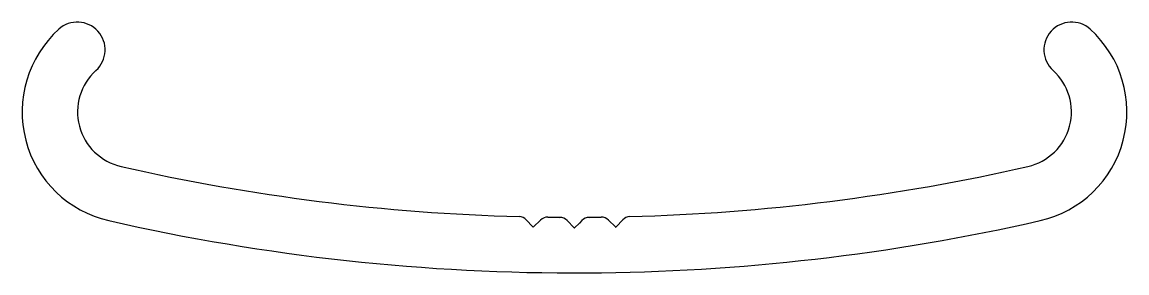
# Model space of a CAD drawing. Header units: inches. Extents: x -13.4 to 13.5, y -0.1 to 6.
import ezdxf

# ---------------------------------------------------------------- set-up
doc = ezdxf.new("R2010")
doc.units = ezdxf.units.IN
doc.header["$MEASUREMENT"] = 0

msp = doc.modelspace()

# ---------------------------------------------------------------- linework, layer by layer
at = {"color": 7}
for p, q in [((-1.261, 1.3), (-1.261, 1.3)), ((-1.261, 1.3), (-1.261, 1.3)), ((-1.261, 1.3), (-1.261, 1.3)), ((-0.931, 1.05), (-1.099, 1.224)), ((-0.746, 1.217), (-0.92, 1.049)), ((-0.275, 1.281), (-0.567, 1.287)), ((-0.567, 1.287), (-0.275, 1.281)), ((-0.275, 1.281), (-0.567, 1.287)), ((-0.567, 1.287), (-0.275, 1.281)), ((-0.275, 1.281), (-0.567, 1.287)), ((-0.275, 1.281), (-0.275, 1.281)), ((0.068, 1.03), (-0.099, 1.204)), ((0.198, 1.144), (0.08, 1.029)), ((0.257, 1.204), (0.198, 1.144)), ((0.725, 1.287), (0.432, 1.281)), ((0.432, 1.281), (0.725, 1.287)), ((0.725, 1.287), (0.432, 1.281)), ((0.432, 1.281), (0.725, 1.287)), ((0.725, 1.287), (0.432, 1.281)), ((0.432, 1.281), (0.432, 1.281)), ((1.078, 1.049), (0.903, 1.217)), ((1.257, 1.224), (1.089, 1.05)), ((1.418, 1.3), (1.418, 1.3)), ((1.418, 1.3), (1.418, 1.3)), ((1.418, 1.3), (1.418, 1.3))]:
    msp.add_line(p, q, dxfattribs=at)
for centre, radius, start, end in [((-12.016, 5.355), 0.675, 312.1259, 132.1259), ((12.174, 5.355), 0.675, 47.8741, 227.8741), ((-10.651, 3.846), 2.71, 132.1259, 257.2022), ((10.809, 3.846), 2.71, 282.7978, 47.8741), ((-10.651, 3.846), 1.36, 132.1259, 257.2022), ((10.809, 3.846), 1.36, 282.7978, 47.8741), ((0.079, 51.082), 49.8, 257.2022, 268.4586), ((0.079, 51.082), 49.8, 271.5414, 282.7978), ((0.079, 51.082), 51.15, 257.2022, 270.3467), ((-1.279, 1.051), 0.25, 43.8583, 85.7589), ((-0.572, 1.037), 0.25, 88.8583, 133.8583), ((-0.28, 1.031), 0.25, 43.8583, 88.8583), ((0.437, 1.031), 0.25, 91.1417, 136.1417), ((0.079, 51.082), 51.15, 270.3467, 282.7978), ((0.73, 1.037), 0.25, 46.1417, 91.1417), ((1.437, 1.051), 0.25, 94.2411, 136.1417), ((-0.926, 1.055), 0.008, 223.8583, 313.8583), ((0.074, 1.035), 0.008, 223.8583, 313.8583), ((1.083, 1.055), 0.008, 226.1417, 316.1417)]:
    msp.add_arc(centre, radius, start, end, dxfattribs=at)

doc.saveas('drawing.dxf')
